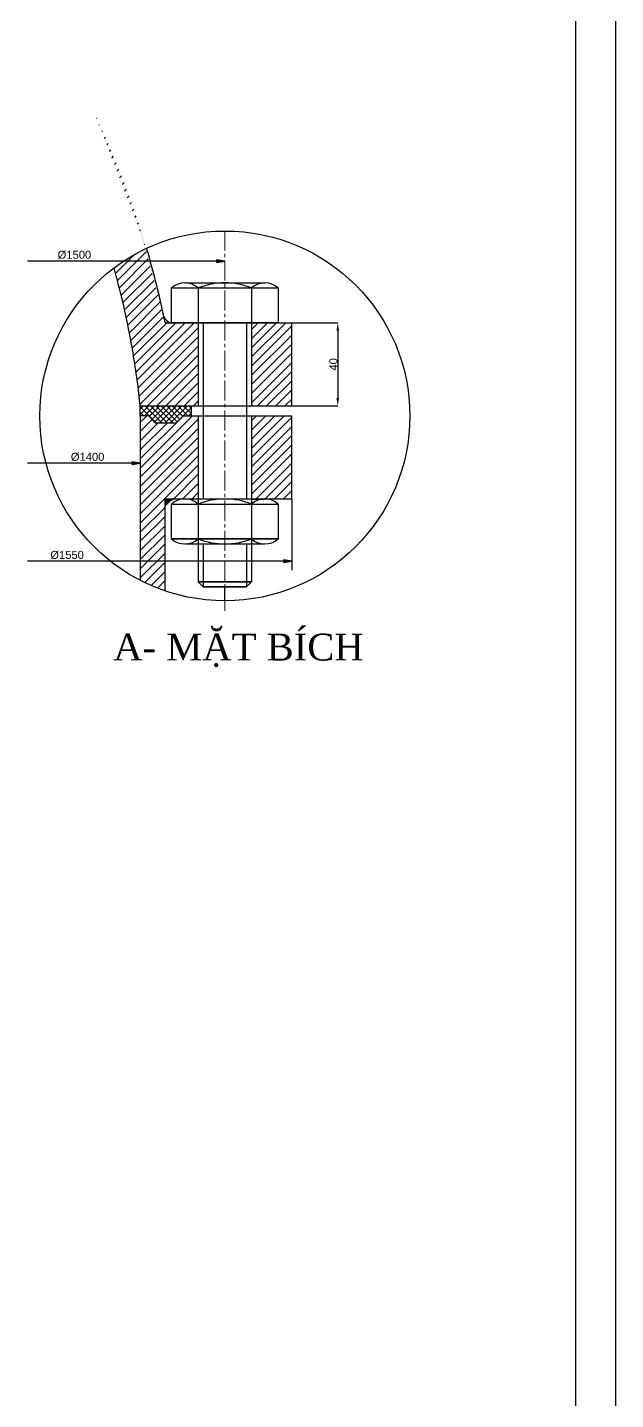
# Model space of a CAD drawing. Header units: inches. Extents: x 102447 to 288095, y 37526 to 105682.
# Drawn here: x 123284 to 125487, y 85392 to 90535 of the extents above; entities that cross this region are included whole.
import ezdxf

# ---------------------------------------------------------------- set-up
doc = ezdxf.new("R2010")
doc.units = ezdxf.units.IN
doc.header["$LTSCALE"] = 200
doc.header["$MEASUREMENT"] = 0
doc.linetypes.add('CENTER2', pattern=[1.125, 0.75, -0.125, 0.125, -0.125])
doc.layers.add('EQUIP', color=3, linetype='Continuous')
for name, color, linetype, lineweight in [('Net ghi kich thuoc', 30, 'Continuous', 20), ('Net lien dam', 22, 'Continuous', 25), ('tam', 211, 'CENTER2', 18)]:
    doc.layers.add(name, color=color, linetype=linetype, lineweight=lineweight)
doc.styles.add('Love', font='Font - TrueType - Times New Roman.ttf', dxfattribs={"oblique": 15, "height": 0.5})
doc.styles.get("Standard").update_dxf_attribs({"font": 'Font - TrueType - Arial.ttf'})
doc.dimstyles.get("Standard").update_dxf_attribs({"dimtxt": 30, "dimasz": 30, "dimexe": 0.18, "dimexo": 0.0625, "dimgap": 1, "dimtad": 1, "dimtoh": 1, "dimdec": 0, "dimzin": 0, "dimdsep": 46, "dimtxsty": 'Standard', "dimcen": 0.09, "dimadec": 0, "dimazin": 0, "dimtfac": 1, "dimtdec": 0, "dimtofl": 0, "dimtmove": 0, "dimatfit": 3, "dimfxl": 1, "dimtolj": 1, "dimtzin": 0, "dimarcsym": 0})

# ---------------------------------------------------------------- blocks, each defined once
blk = doc.blocks.new('*D90')
at = {"layer": 'Defpoints', "color": 0, "transparency": 16777216}
for p in [(124273.9, 89427.5), (124273.9, 89115.9), (124446.1, 89115.9)]:
    blk.add_point(p, dxfattribs=at)
at = {"layer": 'EQUIP', "color": 0, "lineweight": -2, "transparency": 16777216}
for p, q in [((124274, 89427.5), (124446.3, 89427.5)), ((124446.1, 89397.5), (124446.1, 89145.9)), ((124274, 89115.9), (124446.3, 89115.9))]:
    blk.add_line(p, q, dxfattribs=at)
at = {"layer": 'EQUIP', "color": 0, "transparency": 16777216}
for points in [[(124441.1, 89397.5), (124451.1, 89397.5), (124446.1, 89427.5)], [(124441.1, 89145.9), (124451.1, 89145.9), (124446.1, 89115.9)]]:
    blk.add_solid(points, dxfattribs=at)
at = {"layer": 'EQUIP', "color": 0, "transparency": 16777216, "insert": (124429.8, 89271.7), "char_height": 30, "attachment_point": 5, "rotation": 90}
blk.add_mtext('\\A1;40', dxfattribs=at)

msp = doc.modelspace()

# ---------------------------------------------------------------- hatches: boundary and pattern name
at = {"layer": 'EQUIP'}
h = msp.add_hatch(color=256, dxfattribs=at)
h.dxf.hatch_style = 1
h.paths.add_polyline_path([(124023.3, 89659), (123993.3, 89664), (123993.3, 89654)])
h = msp.add_hatch(color=256, dxfattribs=at)
h.dxf.hatch_style = 1
h.paths.add_polyline_path([(123706.4, 88901.6), (123676.4, 88906.6), (123676.4, 88896.6)])
h = msp.add_hatch(color=256, dxfattribs=at)
h.dxf.hatch_style = 1
h.paths.add_polyline_path([(124273.9, 88533.9), (124243.9, 88538.9), (124243.9, 88528.9)])
at = {"layer": 'Net ghi kich thuoc', "lineweight": -3, "ltscale": 0.2}
h = msp.add_hatch(dxfattribs=at)
h.set_pattern_fill('ANSI31', color=256, scale=7.635279, style=0)
h.set_pattern_definition([(45, (116523.225, 85642.182), (-17.14169, 17.14169), [])])
h.paths.add_polyline_path([(124273.9, 89427.5), (124123, 89427.5), (124123, 89115.9), (124273.9, 89115.9)])
h.paths.add_polyline_path([(124273.9, 89078.5), (124123, 89078.5), (124123, 88767), (124273.9, 88767)])
h.paths.add_polyline_path([(123923.6, 89078.5), (123897.8, 89078.5), (123867.2, 89078.5), (123840.2, 89051.5), (123763.9, 89051.5), (123736.9, 89078.5), (123706.4, 89078.5), (123706.4, 88462.3, 0.035982), (123798, 88423.2), (123798, 88767), (123923.6, 88767)])
edge = h.paths.add_edge_path()
edge.add_ellipse((116822.5, 88979.7), major_axis=(-7036.7, 278.5), ratio=0.652581, start_angle=189.05657, end_angle=192.56084)
edge.add_arc((124023.3, 89078.5), 693, 115.016, 126.8565)
edge.add_spline(control_points=[(123607.7, 89633), (123630.2, 89558.7), (123658.7, 89436.3), (123691.2, 89244.9), (123700.5, 89175.9), (123706.4, 89115.9)], knot_values=[3.231788, 3.231788, 3.231788, 3.231788, 3.314434, 3.314434, 3.360821, 3.360821, 3.360821, 3.360821], degree=3, periodic=0)
edge.add_line((123706.4, 89115.9), (123923.6, 89115.9))
edge.add_line((123923.6, 89115.9), (123923.6, 89427.5))
edge.add_line((123923.6, 89427.5), (123800.1, 89427.5))
h = msp.add_hatch(color=256, dxfattribs=at)
edge = h.paths.add_edge_path()
edge.add_spline(control_points=[(123823.9, 89427.5), (123823.9, 89427.5), (123815.4, 89427), (123797.9, 89439.3), (123795.1, 89451.4)], knot_values=[0, 0, 0, 0, 11.407506, 60.499031, 60.499031, 60.499031, 60.499031], degree=3, periodic=0)
edge.add_ellipse((116822.5, 88979.7), major_axis=(-7036.7, 278.5), ratio=0.652581, start_angle=189.05657, end_angle=189.35646, ccw=False)
edge.add_line((123800.1, 89427.5), (123822.7, 89427.5))
h = msp.add_hatch(dxfattribs=at)
h.set_pattern_fill('ANSI37', color=256, scale=4.581167, style=0)
h.set_pattern_definition([(45, (116685.98, 85642.182), (-10.285014, 10.285014), []), (135, (116685.98, 85642.182), (-10.285014, -10.285014), [])])
h.paths.add_polyline_path([(123706.4, 89115.9), (123706.4, 89078.5), (123736.9, 89078.5), (123763.9, 89051.5), (123840.2, 89051.5), (123867.2, 89078.5), (123897.8, 89078.5), (123897.8, 89115.9)])
h = msp.add_hatch(color=256, dxfattribs=at)
edge = h.paths.add_edge_path()
edge.add_spline(control_points=[(123798, 88734.4), (123802.8, 88749), (123816.5, 88759.6), (123830.6, 88767)], knot_values=[0, 0, 0, 0, 60.439333, 60.439333, 60.439333, 60.439333], degree=3, periodic=0)
edge.add_line((123830.6, 88767), (123798, 88767))
edge.add_line((123798, 88767), (123798, 88734.4))

# ---------------------------------------------------------------- linework, layer by layer
for p, q in [((125486.7, 91084.3), (125486.7, 82374.3)), ((125336.7, 90934.3), (125336.7, 82524.3)), ((123942.3, 89427.5), (123942.3, 88767)), ((124104.4, 89427.5), (124104.4, 88767)), ((123942.3, 88598.6), (123942.3, 88437.5)), ((124104.4, 88598.6), (124104.4, 88437.5)), ((123923.6, 88456.1), (124123, 88456.1)), ((123923.6, 88456.1), (124123, 88456.1)), ((124123, 88456.1), (123923.6, 88456.1)), ((124123, 88456.1), (123923.6, 88456.1))]:
    msp.add_line(p, q)
at = {"lineweight": -3, "ltscale": 0.2}
msp.add_line((124273.9, 88767), (124273.9, 88500.3), dxfattribs=at)
at = {"lineweight": -3}
msp.add_circle((124023.3, 89078.5), 693, dxfattribs=at)
at = {"layer": 'EQUIP', "color": 3}
for p, q in [((124023.3, 89659), (123283.9, 89659)), ((123993.3, 89654), (123993.3, 89664)), ((124023.3, 89659), (123993.3, 89664)), ((123993.3, 89654), (124023.3, 89659)), ((123706.4, 88901.6), (123283.9, 88901.6)), ((123676.4, 88896.6), (123676.4, 88906.6)), ((123706.4, 88901.6), (123676.4, 88906.6)), ((123676.4, 88896.6), (123706.4, 88901.6)), ((124273.9, 88533.9), (123283.9, 88533.9)), ((124243.9, 88528.9), (124243.9, 88538.9)), ((124273.9, 88533.9), (124243.9, 88538.9)), ((124243.9, 88528.9), (124273.9, 88533.9))]:
    msp.add_line(p, q, dxfattribs=at)
at = {"layer": 'Net ghi kich thuoc', "lineweight": -3, "ltscale": 0.2}
msp.add_open_spline([(123795.1, 89451.4), (123797.9, 89439.3), (123815.4, 89427), (123823.9, 89427.5), (123823.9, 89427.5)], degree=3, knots=[0, 0, 0, 0, 49.091526, 60.499031, 60.499031, 60.499031, 60.499031], dxfattribs=at)
msp.add_open_spline([(123798, 88734.4), (123802.8, 88749), (123816.5, 88759.6), (123830.6, 88767)], degree=3, dxfattribs=at)
at = {"layer": 'Net lien dam'}
for p, q in [((123823.9, 89427.5), (123823.9, 89558.2)), ((123823.9, 89558.2), (124222.7, 89558.2)), ((123873.8, 89577), (123923.6, 89577)), ((123923.6, 89577), (124023.3, 89577)), ((123923.6, 89558.2), (123923.6, 89115.9)), ((124023.3, 89577), (124123, 89577)), ((124123, 89577), (124172.9, 89577)), ((124123, 89577), (124157.4, 89577)), ((124123, 89558.2), (124123, 89115.9)), ((124222.7, 89558.2), (124222.7, 89427.5)), ((123799.9, 89427.5), (124273.9, 89427.5)), ((124222.7, 89427.5), (123823.9, 89427.5)), ((124273.9, 89115.9), (124273.9, 89427.5)), ((123706.4, 89115.9), (124273.9, 89115.9)), ((123897.8, 89078.5), (124273.9, 89078.5)), ((123923.6, 89078.5), (123923.6, 88456.1)), ((124123, 89078.5), (124123, 88456.1)), ((124273.9, 88767), (124273.9, 89078.5)), ((124273.9, 88767), (123798, 88767)), ((124123, 88767), (124172.9, 88767)), ((123823.9, 88748.2), (124222.7, 88748.2)), ((123823.9, 88617.4), (123823.9, 88748.2)), ((123923.6, 88748.2), (123923.6, 88617.4)), ((124123, 88748.2), (124123, 88617.4)), ((124222.7, 88748.2), (124222.7, 88617.4)), ((123823.9, 88617.4), (124222.7, 88617.4)), ((124222.7, 88617.4), (123823.9, 88617.4)), ((123873.8, 88598.6), (123923.6, 88598.6)), ((123923.6, 88598.6), (124023.3, 88598.6)), ((124023.3, 88598.6), (124123, 88598.6)), ((124123, 88598.6), (124172.9, 88598.6)), ((123942.3, 88437.5), (123923.6, 88456.1)), ((123942.3, 88437.5), (123923.6, 88456.1)), ((123942.3, 88437.5), (124104.4, 88437.5)), ((124104.4, 88437.5), (123942.3, 88437.5)), ((124023.3, 88385.6), (124023.3, 88437.5)), ((124053.2, 88437.5), (124053.2, 88437.5)), ((124104.4, 88437.5), (124123, 88456.1)), ((124104.4, 88437.5), (124123, 88456.1))]:
    msp.add_line(p, q, dxfattribs=at)
at = {"layer": 'Net lien dam', "lineweight": -3, "ltscale": 0.2}
for p, q in [((123706.4, 89078.5), (123706.4, 89115.9)), ((123706.4, 89083.4), (123706.4, 88462.3)), ((123736.9, 89078.5), (123706.4, 89078.5)), ((123763.9, 89051.5), (123736.9, 89078.5)), ((123867.2, 89078.5), (123840.2, 89051.5)), ((123867.2, 89078.5), (123897.8, 89078.5)), ((123897.8, 89078.5), (123897.8, 89115.9)), ((123840.2, 89051.5), (123763.9, 89051.5)), ((123798, 88767), (123798, 88423.2))]:
    msp.add_line(p, q, dxfattribs=at)
at = {"layer": 'Net lien dam'}
for centre, radius, start, end in [((123873.8, 89501.7), 75.4, 48.5904, 131.4096), ((124023.3, 89303.8), 273.2, 68.5967, 111.4033), ((124172.9, 89501.7), 75.4, 48.5904, 131.4096), ((123873.8, 88691.6), 75.4, 48.5904, 131.4096), ((124023.3, 88493.8), 273.2, 68.5967, 111.4033), ((124172.9, 88691.6), 75.4, 48.5904, 131.4096), ((123873.8, 88674), 75.4, 228.5904, 311.4096), ((124023.3, 88871.8), 273.2, 248.5967, 291.4033), ((124172.9, 88674), 75.4, 228.5904, 311.4096)]:
    msp.add_arc(centre, radius, start, end, dxfattribs=at)
msp.add_ellipse((116822.5, 88979.7), major_axis=(-7036.7, 278.5), ratio=0.652581, start_param=3.29966, end_param=3.360821, dxfattribs=at)
at = {"layer": 'Net lien dam', "lineweight": -3}
msp.add_open_spline([(123706.4, 89115.9), (123700.5, 89175.9), (123691.2, 89244.9), (123658.7, 89436.3), (123630.2, 89558.7), (123607.7, 89633)], degree=3, knots=[3.2317876, 3.2317876, 3.2317876, 3.2317876, 3.2781744, 3.2781744, 3.3608207, 3.3608207, 3.3608207, 3.3608207], dxfattribs=at)
at = {"layer": 'tam', "ltscale": 0.5}
msp.add_line((124023.3, 88348.3), (124023.3, 89771.5), dxfattribs=at)

# ---------------------------------------------------------------- texts
at = {"lineweight": 70, "insert": (123605.4, 88262.4), "char_height": 100.685, "width": 1649.233, "attachment_point": 1, "style": 'Love'}
msp.add_mtext('{\\Q-2.77556E-015;A- MẶT BÍCH }', dxfattribs=at)
at = {"layer": 'EQUIP', "color": 3, "char_height": 30, "attachment_point": 1}
for s, insert in [('%%C1500', (123396.9, 89697.6)), ('%%C1400', (123446.3, 88940.2)), ('%%C1550', (123369.4, 88572.5))]:
    msp.add_mtext_dynamic_manual_height_columns(s, width=48.765, gutter_width=1, heights=[0], dxfattribs=dict(at, insert=insert))

# ---------------------------------------------------------------- dimensions: what is measured, and where the dimension line sits
at = {"layer": 'EQUIP', "color": 3}
dim = msp.add_linear_dim(base=(124446.1, 89115.9), p1=(124273.9, 89427.5), p2=(124273.9, 89115.9), angle=90, text='40', dimstyle='Standard', dxfattribs=at)
dim.commit()
dim.dimension.update_dxf_attribs({"geometry": '*D90', "text_midpoint": (124429.8, 89271.7)})

doc.saveas('drawing.dxf')
